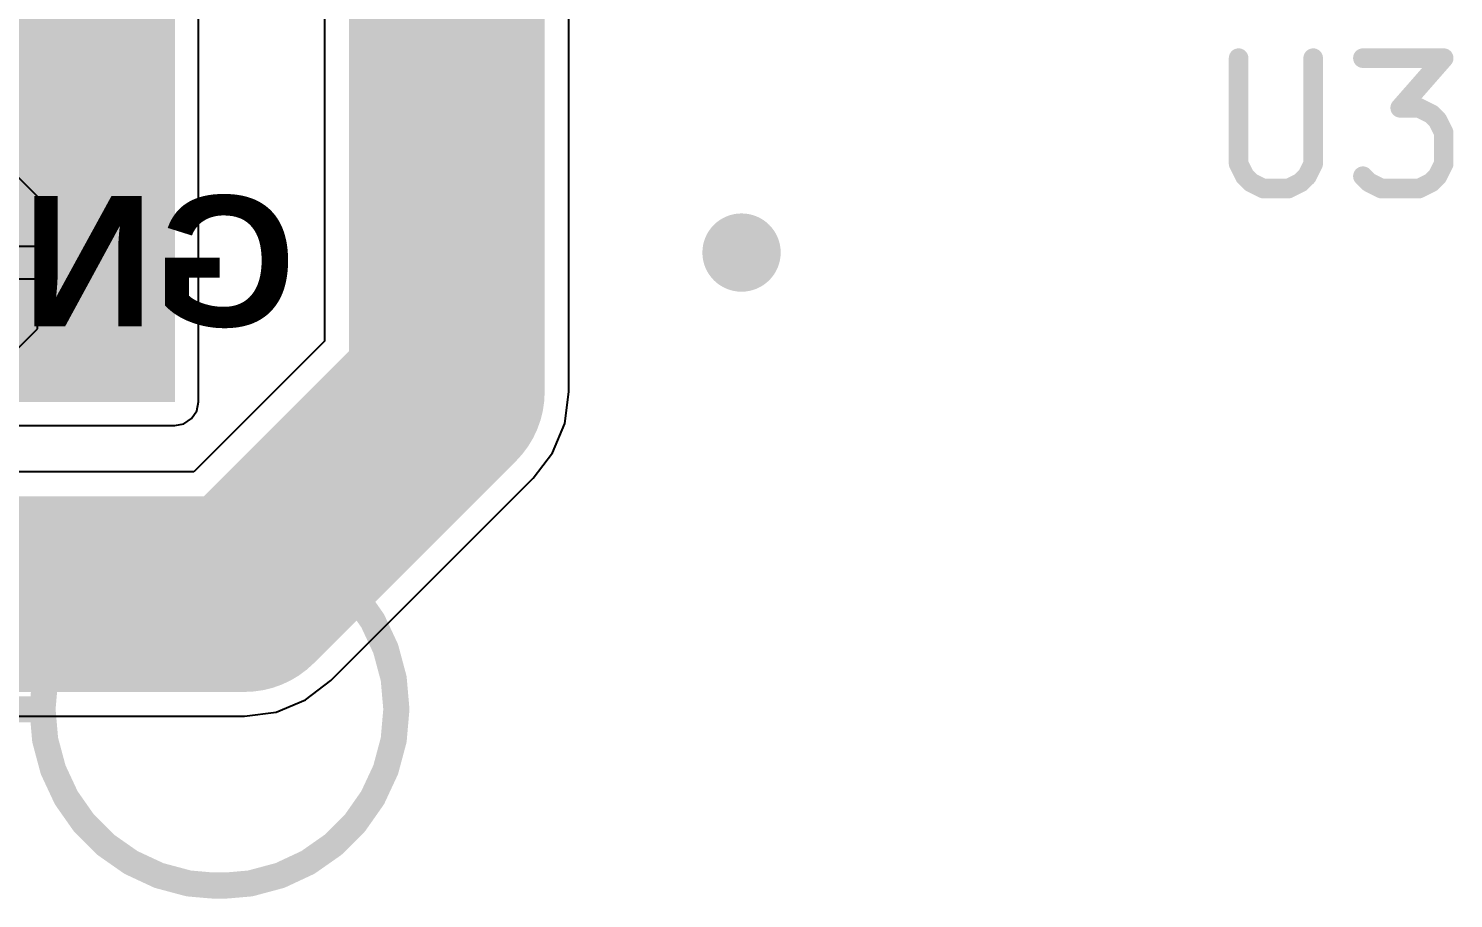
# Model space of a CAD drawing. Header units: inches. Extents: x 0 to 12.4, y -0.6 to 2.2.
# Drawn here: x 0.6718 to 1.1017, y 1.2821 to 1.5447 of the extents above; entities that cross this region are included whole.
import ezdxf

# ---------------------------------------------------------------- set-up
doc = ezdxf.new("R2010")
doc.units = ezdxf.units.IN
doc.header["$MEASUREMENT"] = 0
for name, color, linetype in [('Bottom Layer', 5, 'Continuous'), ('Bottom Overlay', 54, 'Continuous'), ('Bottom Paste', 16, 'Continuous'), ('Bottom Solder', 6, 'Continuous'), ('Dimension', 6, 'Continuous'), ('Mechanical 4', 56, 'Continuous'), ('Top Layer', 1, 'Continuous')]:
    doc.layers.add(name, color=color, linetype=linetype)
doc.styles.add('Arial_Bold', font='', dxfattribs={"height": 0.2})
doc.styles.get('Arial_Bold').set_extended_font_data('Arial', bold=True)

# ---------------------------------------------------------------- blocks, each defined once
blk = doc.blocks.new('T__________B_36')
at = {"layer": 'Bottom Layer'}
blk.add_hatch(color=5, dxfattribs=at).paths.add_polyline_path([(0.015, 0.03), (-0.015, 0.03), (-0.03, 0.015), (-0.03, -0.015), (-0.015, -0.03), (0.015, -0.03), (0.03, -0.015), (0.03, 0.015)])
at = {"layer": 'Bottom Paste'}
blk.add_hatch(color=16, dxfattribs=at).paths.add_polyline_path([(0.015, 0.03), (-0.015, 0.03), (-0.03, 0.015), (-0.03, -0.015), (-0.015, -0.03), (0.015, -0.03), (0.03, -0.015), (0.03, 0.015)])
at = {"layer": 'Bottom Solder'}
blk.add_hatch(color=6, dxfattribs=at).paths.add_polyline_path([(0.017, 0.034), (-0.017, 0.034), (-0.034, 0.017), (-0.034, -0.017), (-0.017, -0.034), (0.017, -0.034), (0.034, -0.017), (0.034, 0.017)])
at = {"layer": 'Bottom Overlay'}
for points in [[(-0.017, 0.037, 0.007874, 0.007874, 0), (-0.037, 0.017, 0.007874, 0.007874, 0)], [(0.017, 0.037, 0.007874, 0.007874, 0), (-0.017, 0.037, 0.007874, 0.007874, 0)], [(0.017, 0.037, 0.007874, 0.007874, 0), (-0.017, 0.037, 0.007874, 0.007874, 0)], [(0.037, 0.017, 0.007874, 0.007874, 0), (0.017, 0.037, 0.007874, 0.007874, 0)], [(-0.037, 0.017, 0.007874, 0.007874, 0), (-0.037, -0.017, 0.007874, 0.007874, 0)], [(0.037, 0.017, 0.007874, 0.007874, 0), (0.037, -0.017, 0.007874, 0.007874, 0)], [(-0.017, -0.037, 0.007874, 0.007874, 0), (-0.037, -0.017, 0.007874, 0.007874, 0)], [(0.037, -0.017, 0.007874, 0.007874, 0), (0.017, -0.037, 0.007874, 0.007874, 0)], [(0.017, -0.037, 0.007874, 0.007874, 0), (-0.017, -0.037, 0.007874, 0.007874, 0)], [(0.017, -0.037, 0.007874, 0.007874, 0), (-0.017, -0.037, 0.007874, 0.007874, 0)]]:
    blk.add_lwpolyline(points, format="xyseb", dxfattribs=at)
for points in [[(-0.0189685, 0.037, 0.003937, 0.003937, 1), (-0.0150315, 0.037, 0.003937, 0.003937, 1)], [(-0.0189685, 0.037, 0.003937, 0.003937, 1), (-0.0150315, 0.037, 0.003937, 0.003937, 1)], [(-0.0189685, 0.037, 0.003937, 0.003937, 1), (-0.0150315, 0.037, 0.003937, 0.003937, 1)], [(0.0150315, 0.037, 0.003937, 0.003937, 1), (0.0189685, 0.037, 0.003937, 0.003937, 1)], [(0.0150315, 0.037, 0.003937, 0.003937, 1), (0.0189685, 0.037, 0.003937, 0.003937, 1)], [(0.0150315, 0.037, 0.003937, 0.003937, 1), (0.0189685, 0.037, 0.003937, 0.003937, 1)], [(-0.0389685, 0.017, 0.003937, 0.003937, 1), (-0.0350315, 0.017, 0.003937, 0.003937, 1)], [(-0.0389685, 0.017, 0.003937, 0.003937, 1), (-0.0350315, 0.017, 0.003937, 0.003937, 1)], [(0.0350315, 0.017, 0.003937, 0.003937, 1), (0.0389685, 0.017, 0.003937, 0.003937, 1)], [(0.0350315, 0.017, 0.003937, 0.003937, 1), (0.0389685, 0.017, 0.003937, 0.003937, 1)], [(-0.0389685, -0.017, 0.003937, 0.003937, 1), (-0.0350315, -0.017, 0.003937, 0.003937, 1)], [(-0.0389685, -0.017, 0.003937, 0.003937, 1), (-0.0350315, -0.017, 0.003937, 0.003937, 1)], [(0.0350315, -0.017, 0.003937, 0.003937, 1), (0.0389685, -0.017, 0.003937, 0.003937, 1)], [(0.0350315, -0.017, 0.003937, 0.003937, 1), (0.0389685, -0.017, 0.003937, 0.003937, 1)], [(-0.0189685, -0.037, 0.003937, 0.003937, 1), (-0.0150315, -0.037, 0.003937, 0.003937, 1)], [(-0.0189685, -0.037, 0.003937, 0.003937, 1), (-0.0150315, -0.037, 0.003937, 0.003937, 1)], [(-0.0189685, -0.037, 0.003937, 0.003937, 1), (-0.0150315, -0.037, 0.003937, 0.003937, 1)], [(0.0150315, -0.037, 0.003937, 0.003937, 1), (0.0189685, -0.037, 0.003937, 0.003937, 1)], [(0.0150315, -0.037, 0.003937, 0.003937, 1), (0.0189685, -0.037, 0.003937, 0.003937, 1)], [(0.0150315, -0.037, 0.003937, 0.003937, 1), (0.0189685, -0.037, 0.003937, 0.003937, 1)]]:
    blk.add_lwpolyline(points, format="xyseb", close=True, dxfattribs=at)
blk = doc.blocks.new('T__________B_43')
at = {"layer": 'Bottom Layer'}
blk.add_hatch(color=5, dxfattribs=at).paths.add_polyline_path([(0.015, 0.03), (-0.015, 0.03), (-0.03, 0.015), (-0.03, -0.015), (-0.015, -0.03), (0.015, -0.03), (0.03, -0.015), (0.03, 0.015)])
at = {"layer": 'Bottom Paste'}
blk.add_hatch(color=16, dxfattribs=at).paths.add_polyline_path([(0.015, 0.03), (-0.015, 0.03), (-0.03, 0.015), (-0.03, -0.015), (-0.015, -0.03), (0.015, -0.03), (0.03, -0.015), (0.03, 0.015)])
at = {"layer": 'Bottom Solder'}
blk.add_hatch(color=6, dxfattribs=at).paths.add_polyline_path([(0.017, 0.034), (-0.017, 0.034), (-0.034, 0.017), (-0.034, -0.017), (-0.017, -0.034), (0.017, -0.034), (0.034, -0.017), (0.034, 0.017)])
at = {"layer": 'Bottom Overlay'}
for points in [[(-0.017, 0.037, 0.007874, 0.007874, 0), (-0.037, 0.017, 0.007874, 0.007874, 0)], [(0.017, 0.037, 0.007874, 0.007874, 0), (-0.017, 0.037, 0.007874, 0.007874, 0)], [(0.017, 0.037, 0.007874, 0.007874, 0), (-0.017, 0.037, 0.007874, 0.007874, 0)], [(0.037, 0.017, 0.007874, 0.007874, 0), (0.017, 0.037, 0.007874, 0.007874, 0)], [(-0.037, 0.017, 0.007874, 0.007874, 0), (-0.037, -0.017, 0.007874, 0.007874, 0)], [(0.037, 0.017, 0.007874, 0.007874, 0), (0.037, -0.017, 0.007874, 0.007874, 0)], [(-0.017, -0.037, 0.007874, 0.007874, 0), (-0.037, -0.017, 0.007874, 0.007874, 0)], [(0.037, -0.017, 0.007874, 0.007874, 0), (0.017, -0.037, 0.007874, 0.007874, 0)], [(0.017, -0.037, 0.007874, 0.007874, 0), (-0.017, -0.037, 0.007874, 0.007874, 0)], [(0.017, -0.037, 0.007874, 0.007874, 0), (-0.017, -0.037, 0.007874, 0.007874, 0)]]:
    blk.add_lwpolyline(points, format="xyseb", dxfattribs=at)
for points in [[(-0.0189685, 0.037, 0.003937, 0.003937, 1), (-0.0150315, 0.037, 0.003937, 0.003937, 1)], [(-0.0189685, 0.037, 0.003937, 0.003937, 1), (-0.0150315, 0.037, 0.003937, 0.003937, 1)], [(-0.0189685, 0.037, 0.003937, 0.003937, 1), (-0.0150315, 0.037, 0.003937, 0.003937, 1)], [(0.0150315, 0.037, 0.003937, 0.003937, 1), (0.0189685, 0.037, 0.003937, 0.003937, 1)], [(0.0150315, 0.037, 0.003937, 0.003937, 1), (0.0189685, 0.037, 0.003937, 0.003937, 1)], [(0.0150315, 0.037, 0.003937, 0.003937, 1), (0.0189685, 0.037, 0.003937, 0.003937, 1)], [(-0.0389685, 0.017, 0.003937, 0.003937, 1), (-0.0350315, 0.017, 0.003937, 0.003937, 1)], [(-0.0389685, 0.017, 0.003937, 0.003937, 1), (-0.0350315, 0.017, 0.003937, 0.003937, 1)], [(0.0350315, 0.017, 0.003937, 0.003937, 1), (0.0389685, 0.017, 0.003937, 0.003937, 1)], [(0.0350315, 0.017, 0.003937, 0.003937, 1), (0.0389685, 0.017, 0.003937, 0.003937, 1)], [(-0.0389685, -0.017, 0.003937, 0.003937, 1), (-0.0350315, -0.017, 0.003937, 0.003937, 1)], [(-0.0389685, -0.017, 0.003937, 0.003937, 1), (-0.0350315, -0.017, 0.003937, 0.003937, 1)], [(0.0350315, -0.017, 0.003937, 0.003937, 1), (0.0389685, -0.017, 0.003937, 0.003937, 1)], [(0.0350315, -0.017, 0.003937, 0.003937, 1), (0.0389685, -0.017, 0.003937, 0.003937, 1)], [(-0.0189685, -0.037, 0.003937, 0.003937, 1), (-0.0150315, -0.037, 0.003937, 0.003937, 1)], [(-0.0189685, -0.037, 0.003937, 0.003937, 1), (-0.0150315, -0.037, 0.003937, 0.003937, 1)], [(-0.0189685, -0.037, 0.003937, 0.003937, 1), (-0.0150315, -0.037, 0.003937, 0.003937, 1)], [(0.0150315, -0.037, 0.003937, 0.003937, 1), (0.0189685, -0.037, 0.003937, 0.003937, 1)], [(0.0150315, -0.037, 0.003937, 0.003937, 1), (0.0189685, -0.037, 0.003937, 0.003937, 1)], [(0.0150315, -0.037, 0.003937, 0.003937, 1), (0.0189685, -0.037, 0.003937, 0.003937, 1)]]:
    blk.add_lwpolyline(points, format="xyseb", close=True, dxfattribs=at)

msp = doc.modelspace()

# ---------------------------------------------------------------- hatches: boundary and pattern name
at = {"layer": 'Dimension'}
h = msp.add_hatch(color=6, dxfattribs=at)
edge = h.paths.add_edge_path()
edge.add_arc((0.8869037, 1.4770439), 0.011811, 0, 360)
at = {"layer": 'Top Layer'}
for points in [[(0.592, 1.432), (0.716, 1.432), (0.716, 1.604), (0.592, 1.604)], [(0.305, 1.432), (0.716, 1.432), (0.716, 1.491), (0.305, 1.491)]]:
    msp.add_hatch(color=1, dxfattribs=at).paths.add_polyline_path(points)

# ---------------------------------------------------------------- linework, layer by layer
at = {"layer": 'Bottom Layer'}
for p, q in [((0.7611573, 1.7544197), (0.7611573, 1.4502607)), ((0.8348427, 1.435), (0.8348427, 1.739159)), ((0.6745512, 1.494), (0.6545512, 1.514)), ((0.6745512, 1.479), (0.6745512, 1.494)), ((0.639551, 1.479), (0.6745512, 1.479)), ((0.6745512, 1.469), (0.639551, 1.469)), ((0.6745512, 1.454), (0.6745512, 1.469)), ((0.6545512, 1.434), (0.6745512, 1.454)), ((0.7611573, 1.4502607), (0.7217393, 1.4108427)), ((0.8335873, 1.4254644), (0.8348427, 1.435)), ((0.8299067, 1.4165786), (0.8335873, 1.4254644)), ((0.8240517, 1.4089483), (0.8299067, 1.4165786)), ((0.7217393, 1.4108427), (0.566, 1.4108427)), ((0.7630517, 1.3479483), (0.8240517, 1.4089483)), ((0.7554213, 1.3420933), (0.7630517, 1.3479483)), ((0.7465356, 1.3384127), (0.7554213, 1.3420933)), ((0.5812607, 1.3371573), (0.737, 1.3371573)), ((0.737, 1.3371573), (0.7465356, 1.3384127))]:
    msp.add_line(p, q, dxfattribs=at)
for points in [[(0.798, 1.435, 0.0590551, 0.0590551, 0), (0.798, 1.7544197, 0.0590551, 0.0590551, 0)], [(0.737, 1.374, 0.0590551, 0.0590551, 0), (0.798, 1.435, 0.0590551, 0.0590551, 0)], [(0.566, 1.374, 0.0590551, 0.0590551, 0), (0.737, 1.374, 0.0590551, 0.0590551, 0)]]:
    msp.add_lwpolyline(points, format="xyseb", dxfattribs=at)
for points in [[(0.7832362, 1.435, 0.0295275, 0.0295275, 1), (0.8127638, 1.435, 0.0295275, 0.0295275, 1)], [(0.7832362, 1.435, 0.0295275, 0.0295275, 1), (0.8127638, 1.435, 0.0295275, 0.0295275, 1)], [(0.7222362, 1.374, 0.0295275, 0.0295275, 1), (0.7517638, 1.374, 0.0295275, 0.0295275, 1)], [(0.7222362, 1.374, 0.0295275, 0.0295275, 1), (0.7517638, 1.374, 0.0295275, 0.0295275, 1)]]:
    msp.add_lwpolyline(points, format="xyseb", close=True, dxfattribs=at)
at = {"layer": 'Dimension'}
for points in [[(0.7029305, 1.3855606, 0.007874, 0.007874, 0), (0.7109756, 1.3893121, 0.007874, 0.007874, 0)], [(0.7109756, 1.3893121, 0.007874, 0.007874, 0), (0.7109758, 1.3893122, 0.007874, 0.007874, 0)], [(0.7109758, 1.3893122, 0.007874, 0.007874, 0), (0.7111689, 1.3894022, 0.007874, 0.007874, 0)], [(0.7111689, 1.3894022, 0.007874, 0.007874, 0), (0.7113744, 1.3894573, 0.007874, 0.007874, 0)], [(0.7113744, 1.3894573, 0.007874, 0.007874, 0), (0.7113749, 1.3894575, 0.007874, 0.007874, 0)], [(0.7113749, 1.3894575, 0.007874, 0.007874, 0), (0.7199496, 1.391755, 0.007874, 0.007874, 0)], [(0.7199496, 1.391755, 0.007874, 0.007874, 0), (0.7199498, 1.3917551, 0.007874, 0.007874, 0)], [(0.7199498, 1.3917551, 0.007874, 0.007874, 0), (0.7201554, 1.3918101, 0.007874, 0.007874, 0)], [(0.7201554, 1.3918101, 0.007874, 0.007874, 0), (0.7203674, 1.3918287, 0.007874, 0.007874, 0)], [(0.7203674, 1.3918287, 0.007874, 0.007874, 0), (0.7203676, 1.3918287, 0.007874, 0.007874, 0)], [(0.7203676, 1.3918287, 0.007874, 0.007874, 0), (0.7269956, 1.3924086, 0.007874, 0.007874, 0)], [(0.7269956, 1.3924086, 0.007874, 0.007874, 0), (0.7269957, 1.3924086, 0.007874, 0.007874, 0)], [(0.7269957, 1.3924086, 0.007874, 0.007874, 0), (0.7271019, 1.3924179, 0.007874, 0.007874, 0)], [(0.7271019, 1.3924179, 0.007874, 0.007874, 0), (0.7317449, 1.3924179, 0.007874, 0.007874, 0)], [(0.7317449, 1.3924179, 0.007874, 0.007874, 0), (0.731851, 1.3924086, 0.007874, 0.007874, 0)], [(0.731851, 1.3924086, 0.007874, 0.007874, 0), (0.7318511, 1.3924086, 0.007874, 0.007874, 0)], [(0.7318511, 1.3924086, 0.007874, 0.007874, 0), (0.7384792, 1.3918287, 0.007874, 0.007874, 0)], [(0.7384792, 1.3918287, 0.007874, 0.007874, 0), (0.7384793, 1.3918287, 0.007874, 0.007874, 0)], [(0.7384793, 1.3918287, 0.007874, 0.007874, 0), (0.7386914, 1.3918101, 0.007874, 0.007874, 0)], [(0.7386914, 1.3918101, 0.007874, 0.007874, 0), (0.738897, 1.391755, 0.007874, 0.007874, 0)], [(0.738897, 1.391755, 0.007874, 0.007874, 0), (0.7388972, 1.391755, 0.007874, 0.007874, 0)], [(0.7388972, 1.391755, 0.007874, 0.007874, 0), (0.7474718, 1.3894575, 0.007874, 0.007874, 0)], [(0.7474718, 1.3894575, 0.007874, 0.007874, 0), (0.7474721, 1.3894574, 0.007874, 0.007874, 0)], [(0.7474721, 1.3894574, 0.007874, 0.007874, 0), (0.7476778, 1.3894022, 0.007874, 0.007874, 0)], [(0.7476778, 1.3894022, 0.007874, 0.007874, 0), (0.747871, 1.3893122, 0.007874, 0.007874, 0)], [(0.747871, 1.3893122, 0.007874, 0.007874, 0), (0.7478711, 1.3893121, 0.007874, 0.007874, 0)], [(0.7478711, 1.3893121, 0.007874, 0.007874, 0), (0.7492998, 1.3886459, 0.007874, 0.007874, 0)], [(0.6952909, 1.3802565, 0.007874, 0.007874, 0), (0.7025624, 1.3853481, 0.007874, 0.007874, 0)], [(0.7025624, 1.3853481, 0.007874, 0.007874, 0), (0.7025627, 1.3853483, 0.007874, 0.007874, 0)], [(0.7025627, 1.3853483, 0.007874, 0.007874, 0), (0.7027372, 1.3854704, 0.007874, 0.007874, 0)], [(0.7027372, 1.3854704, 0.007874, 0.007874, 0), (0.7029304, 1.3855605, 0.007874, 0.007874, 0)], [(0.7029304, 1.3855605, 0.007874, 0.007874, 0), (0.7029305, 1.3855606, 0.007874, 0.007874, 0)], [(0.7492998, 1.3886459, 0.007874, 0.007874, 0), (0.7561096, 1.3854704, 0.007874, 0.007874, 0)], [(0.7561096, 1.3854704, 0.007874, 0.007874, 0), (0.7562842, 1.3853481, 0.007874, 0.007874, 0)], [(0.7562842, 1.3853481, 0.007874, 0.007874, 0), (0.7562843, 1.3853481, 0.007874, 0.007874, 0)], [(0.7562843, 1.3853481, 0.007874, 0.007874, 0), (0.7603764, 1.3824828, 0.007874, 0.007874, 0)], [(0.6949657, 1.3799837, 0.007874, 0.007874, 0), (0.6951163, 1.3801342, 0.007874, 0.007874, 0)], [(0.6951163, 1.3801342, 0.007874, 0.007874, 0), (0.6952907, 1.3802564, 0.007874, 0.007874, 0)], [(0.6952907, 1.3802564, 0.007874, 0.007874, 0), (0.6952909, 1.3802565, 0.007874, 0.007874, 0)], [(0.7603764, 1.3824828, 0.007874, 0.007874, 0), (0.7637305, 1.3801342, 0.007874, 0.007874, 0)], [(0.7637305, 1.3801342, 0.007874, 0.007874, 0), (0.770309, 1.3735557, 0.007874, 0.007874, 0)], [(0.6886886, 1.3737066, 0.007874, 0.007874, 0), (0.6949655, 1.3799835, 0.007874, 0.007874, 0)], [(0.6949655, 1.3799835, 0.007874, 0.007874, 0), (0.6949657, 1.3799837, 0.007874, 0.007874, 0)], [(0.6833236, 1.3661092, 0.007874, 0.007874, 0), (0.6884155, 1.3733811, 0.007874, 0.007874, 0)], [(0.6884155, 1.3733811, 0.007874, 0.007874, 0), (0.6884157, 1.3733815, 0.007874, 0.007874, 0)], [(0.6884157, 1.3733815, 0.007874, 0.007874, 0), (0.6885378, 1.3735557, 0.007874, 0.007874, 0)], [(0.6885378, 1.3735557, 0.007874, 0.007874, 0), (0.6886883, 1.3737063, 0.007874, 0.007874, 0)], [(0.6886883, 1.3737063, 0.007874, 0.007874, 0), (0.6886886, 1.3737066, 0.007874, 0.007874, 0)], [(0.770309, 1.3735557, 0.007874, 0.007874, 0), (0.7756452, 1.3659348, 0.007874, 0.007874, 0)], [(0.6793598, 1.3576963, 0.007874, 0.007874, 0), (0.6831115, 1.3657418, 0.007874, 0.007874, 0)], [(0.6831115, 1.3657418, 0.007874, 0.007874, 0), (0.6831117, 1.3657422, 0.007874, 0.007874, 0)], [(0.6831117, 1.3657422, 0.007874, 0.007874, 0), (0.6832015, 1.3659348, 0.007874, 0.007874, 0)], [(0.6832015, 1.3659348, 0.007874, 0.007874, 0), (0.6833234, 1.3661089, 0.007874, 0.007874, 0)], [(0.6833234, 1.3661089, 0.007874, 0.007874, 0), (0.6833236, 1.3661092, 0.007874, 0.007874, 0)], [(0.7756452, 1.3659348, 0.007874, 0.007874, 0), (0.779577, 1.357503, 0.007874, 0.007874, 0)], [(0.676917, 1.3487224, 0.007874, 0.007874, 0), (0.6792145, 1.357297, 0.007874, 0.007874, 0)], [(0.6792145, 1.357297, 0.007874, 0.007874, 0), (0.6792146, 1.3572975, 0.007874, 0.007874, 0)], [(0.6792146, 1.3572975, 0.007874, 0.007874, 0), (0.6792697, 1.357503, 0.007874, 0.007874, 0)], [(0.6792697, 1.357503, 0.007874, 0.007874, 0), (0.6793597, 1.3576961, 0.007874, 0.007874, 0)], [(0.6793597, 1.3576961, 0.007874, 0.007874, 0), (0.6793598, 1.3576963, 0.007874, 0.007874, 0)], [(0.779577, 1.357503, 0.007874, 0.007874, 0), (0.7819849, 1.3485166, 0.007874, 0.007874, 0)], [(0.6762113, 1.3410813, 0.007874, 0.007874, 0), (0.6768433, 1.3483044, 0.007874, 0.007874, 0)], [(0.6768433, 1.3483046, 0.007874, 0.007874, 0), (0.6768618, 1.3485166, 0.007874, 0.007874, 0)], [(0.6768433, 1.3483044, 0.007874, 0.007874, 0), (0.6768433, 1.3483046, 0.007874, 0.007874, 0)], [(0.6768618, 1.3485166, 0.007874, 0.007874, 0), (0.6769169, 1.3487222, 0.007874, 0.007874, 0)], [(0.6769169, 1.3487222, 0.007874, 0.007874, 0), (0.676917, 1.3487224, 0.007874, 0.007874, 0)], [(0.7819849, 1.3485166, 0.007874, 0.007874, 0), (0.7827958, 1.3392486, 0.007874, 0.007874, 0)], [(0.3534588, 1.3392486, 0.007874, 0.007874, 0), (0.676051, 1.3392486, 0.007874, 0.007874, 0)], [(0.3534588, 1.3392486, 0.007874, 0.007874, 0), (0.676051, 1.3392486, 0.007874, 0.007874, 0)], [(0.676051, 1.3392486, 0.007874, 0.007874, 0), (0.6762113, 1.3410813, 0.007874, 0.007874, 0)], [(0.676051, 1.3392486, 0.007874, 0.007874, 0), (0.6760696, 1.3390362, 0.007874, 0.007874, 0)], [(0.6760696, 1.3390362, 0.007874, 0.007874, 0), (0.6766143, 1.3328093, 0.007874, 0.007874, 0)], [(0.7819849, 1.3299806, 0.007874, 0.007874, 0), (0.7827958, 1.3392486, 0.007874, 0.007874, 0)], [(0.6766143, 1.3328093, 0.007874, 0.007874, 0), (0.6768618, 1.3299806, 0.007874, 0.007874, 0)], [(0.6768618, 1.3299806, 0.007874, 0.007874, 0), (0.6769169, 1.329775, 0.007874, 0.007874, 0)], [(0.6769169, 1.329775, 0.007874, 0.007874, 0), (0.676917, 1.3297748, 0.007874, 0.007874, 0)], [(0.676917, 1.3297748, 0.007874, 0.007874, 0), (0.6792145, 1.3212002, 0.007874, 0.007874, 0)], [(0.779577, 1.3209941, 0.007874, 0.007874, 0), (0.7819849, 1.3299806, 0.007874, 0.007874, 0)], [(0.6792145, 1.3212002, 0.007874, 0.007874, 0), (0.6792146, 1.3211998, 0.007874, 0.007874, 0)], [(0.6792146, 1.3211998, 0.007874, 0.007874, 0), (0.6792697, 1.3209941, 0.007874, 0.007874, 0)], [(0.6792697, 1.3209941, 0.007874, 0.007874, 0), (0.6793598, 1.3208009, 0.007874, 0.007874, 0)], [(0.6793598, 1.3208009, 0.007874, 0.007874, 0), (0.6804209, 1.3185255, 0.007874, 0.007874, 0)], [(0.7756452, 1.3125624, 0.007874, 0.007874, 0), (0.779577, 1.3209941, 0.007874, 0.007874, 0)], [(0.6804209, 1.3185255, 0.007874, 0.007874, 0), (0.6832015, 1.3125624, 0.007874, 0.007874, 0)], [(0.6832015, 1.3125624, 0.007874, 0.007874, 0), (0.6885378, 1.3049415, 0.007874, 0.007874, 0)], [(0.770309, 1.3049415, 0.007874, 0.007874, 0), (0.7756452, 1.3125624, 0.007874, 0.007874, 0)], [(0.6885378, 1.3049415, 0.007874, 0.007874, 0), (0.6951163, 1.298363, 0.007874, 0.007874, 0)], [(0.7637305, 1.298363, 0.007874, 0.007874, 0), (0.770309, 1.3049415, 0.007874, 0.007874, 0)], [(0.6951163, 1.298363, 0.007874, 0.007874, 0), (0.7027372, 1.2930267, 0.007874, 0.007874, 0)], [(0.7561096, 1.2930267, 0.007874, 0.007874, 0), (0.7637305, 1.298363, 0.007874, 0.007874, 0)], [(0.7027372, 1.2930267, 0.007874, 0.007874, 0), (0.7111689, 1.2890949, 0.007874, 0.007874, 0)], [(0.7476778, 1.2890949, 0.007874, 0.007874, 0), (0.7561096, 1.2930267, 0.007874, 0.007874, 0)], [(0.7111689, 1.2890949, 0.007874, 0.007874, 0), (0.7113748, 1.2890398, 0.007874, 0.007874, 0)], [(0.7113748, 1.2890398, 0.007874, 0.007874, 0), (0.7113749, 1.2890397, 0.007874, 0.007874, 0)], [(0.7113749, 1.2890397, 0.007874, 0.007874, 0), (0.711795, 1.2889272, 0.007874, 0.007874, 0)], [(0.711795, 1.2889272, 0.007874, 0.007874, 0), (0.7201554, 1.286687, 0.007874, 0.007874, 0)], [(0.7201554, 1.286687, 0.007874, 0.007874, 0), (0.7271019, 1.2860793, 0.007874, 0.007874, 0)], [(0.7271019, 1.2860793, 0.007874, 0.007874, 0), (0.7316383, 1.2860793, 0.007874, 0.007874, 0)], [(0.7316383, 1.2860793, 0.007874, 0.007874, 0), (0.7317449, 1.2860793, 0.007874, 0.007874, 0)], [(0.7317449, 1.2860793, 0.007874, 0.007874, 0), (0.7386914, 1.286687, 0.007874, 0.007874, 0)], [(0.7386914, 1.286687, 0.007874, 0.007874, 0), (0.7476778, 1.2890949, 0.007874, 0.007874, 0)]]:
    msp.add_lwpolyline(points, format="xyseb", dxfattribs=at)
for points in [[(0.7090071, 1.3893121, 0.003937, 0.003937, 1), (0.7129441, 1.3893121, 0.003937, 0.003937, 1)], [(0.7090071, 1.3893121, 0.003937, 0.003937, 1), (0.7129441, 1.3893121, 0.003937, 0.003937, 1)], [(0.7090073, 1.3893122, 0.003937, 0.003937, 1), (0.7129443, 1.3893122, 0.003937, 0.003937, 1)], [(0.7090073, 1.3893122, 0.003937, 0.003937, 1), (0.7129443, 1.3893122, 0.003937, 0.003937, 1)], [(0.7092004, 1.3894022, 0.003937, 0.003937, 1), (0.7131374, 1.3894022, 0.003937, 0.003937, 1)], [(0.7092004, 1.3894022, 0.003937, 0.003937, 1), (0.7131374, 1.3894022, 0.003937, 0.003937, 1)], [(0.7094059, 1.3894573, 0.003937, 0.003937, 1), (0.7133429, 1.3894573, 0.003937, 0.003937, 1)], [(0.7094059, 1.3894573, 0.003937, 0.003937, 1), (0.7133429, 1.3894573, 0.003937, 0.003937, 1)], [(0.7094064, 1.3894575, 0.003937, 0.003937, 1), (0.7133434, 1.3894575, 0.003937, 0.003937, 1)], [(0.7094064, 1.3894575, 0.003937, 0.003937, 1), (0.7133434, 1.3894575, 0.003937, 0.003937, 1)], [(0.7179811, 1.391755, 0.003937, 0.003937, 1), (0.7219181, 1.391755, 0.003937, 0.003937, 1)], [(0.7179811, 1.391755, 0.003937, 0.003937, 1), (0.7219181, 1.391755, 0.003937, 0.003937, 1)], [(0.7179813, 1.3917551, 0.003937, 0.003937, 1), (0.7219183, 1.3917551, 0.003937, 0.003937, 1)], [(0.7179813, 1.3917551, 0.003937, 0.003937, 1), (0.7219183, 1.3917551, 0.003937, 0.003937, 1)], [(0.7181869, 1.3918101, 0.003937, 0.003937, 1), (0.7221239, 1.3918101, 0.003937, 0.003937, 1)], [(0.7181869, 1.3918101, 0.003937, 0.003937, 1), (0.7221239, 1.3918101, 0.003937, 0.003937, 1)], [(0.7183989, 1.3918287, 0.003937, 0.003937, 1), (0.7223359, 1.3918287, 0.003937, 0.003937, 1)], [(0.7183989, 1.3918287, 0.003937, 0.003937, 1), (0.7223359, 1.3918287, 0.003937, 0.003937, 1)], [(0.7183991, 1.3918287, 0.003937, 0.003937, 1), (0.7223361, 1.3918287, 0.003937, 0.003937, 1)], [(0.7183991, 1.3918287, 0.003937, 0.003937, 1), (0.7223361, 1.3918287, 0.003937, 0.003937, 1)], [(0.7250271, 1.3924086, 0.003937, 0.003937, 1), (0.7289641, 1.3924086, 0.003937, 0.003937, 1)], [(0.7250271, 1.3924086, 0.003937, 0.003937, 1), (0.7289641, 1.3924086, 0.003937, 0.003937, 1)], [(0.7250272, 1.3924086, 0.003937, 0.003937, 1), (0.7289642, 1.3924086, 0.003937, 0.003937, 1)], [(0.7250272, 1.3924086, 0.003937, 0.003937, 1), (0.7289642, 1.3924086, 0.003937, 0.003937, 1)], [(0.7251334, 1.3924179, 0.003937, 0.003937, 1), (0.7290704, 1.3924179, 0.003937, 0.003937, 1)], [(0.7251334, 1.3924179, 0.003937, 0.003937, 1), (0.7290704, 1.3924179, 0.003937, 0.003937, 1)], [(0.7297764, 1.3924179, 0.003937, 0.003937, 1), (0.7337134, 1.3924179, 0.003937, 0.003937, 1)], [(0.7297764, 1.3924179, 0.003937, 0.003937, 1), (0.7337134, 1.3924179, 0.003937, 0.003937, 1)], [(0.7298825, 1.3924086, 0.003937, 0.003937, 1), (0.7338195, 1.3924086, 0.003937, 0.003937, 1)], [(0.7298825, 1.3924086, 0.003937, 0.003937, 1), (0.7338195, 1.3924086, 0.003937, 0.003937, 1)], [(0.7298826, 1.3924086, 0.003937, 0.003937, 1), (0.7338196, 1.3924086, 0.003937, 0.003937, 1)], [(0.7298826, 1.3924086, 0.003937, 0.003937, 1), (0.7338196, 1.3924086, 0.003937, 0.003937, 1)], [(0.7365107, 1.3918287, 0.003937, 0.003937, 1), (0.7404477, 1.3918287, 0.003937, 0.003937, 1)], [(0.7365107, 1.3918287, 0.003937, 0.003937, 1), (0.7404477, 1.3918287, 0.003937, 0.003937, 1)], [(0.7365108, 1.3918287, 0.003937, 0.003937, 1), (0.7404478, 1.3918287, 0.003937, 0.003937, 1)], [(0.7365108, 1.3918287, 0.003937, 0.003937, 1), (0.7404478, 1.3918287, 0.003937, 0.003937, 1)], [(0.7367229, 1.3918101, 0.003937, 0.003937, 1), (0.7406599, 1.3918101, 0.003937, 0.003937, 1)], [(0.7367229, 1.3918101, 0.003937, 0.003937, 1), (0.7406599, 1.3918101, 0.003937, 0.003937, 1)], [(0.7369285, 1.391755, 0.003937, 0.003937, 1), (0.7408655, 1.391755, 0.003937, 0.003937, 1)], [(0.7369285, 1.391755, 0.003937, 0.003937, 1), (0.7408655, 1.391755, 0.003937, 0.003937, 1)], [(0.7369287, 1.391755, 0.003937, 0.003937, 1), (0.7408657, 1.391755, 0.003937, 0.003937, 1)], [(0.7369287, 1.391755, 0.003937, 0.003937, 1), (0.7408657, 1.391755, 0.003937, 0.003937, 1)], [(0.7455033, 1.3894575, 0.003937, 0.003937, 1), (0.7494403, 1.3894575, 0.003937, 0.003937, 1)], [(0.7455033, 1.3894575, 0.003937, 0.003937, 1), (0.7494403, 1.3894575, 0.003937, 0.003937, 1)], [(0.7455036, 1.3894574, 0.003937, 0.003937, 1), (0.7494406, 1.3894574, 0.003937, 0.003937, 1)], [(0.7455036, 1.3894574, 0.003937, 0.003937, 1), (0.7494406, 1.3894574, 0.003937, 0.003937, 1)], [(0.7457093, 1.3894022, 0.003937, 0.003937, 1), (0.7496463, 1.3894022, 0.003937, 0.003937, 1)], [(0.7457093, 1.3894022, 0.003937, 0.003937, 1), (0.7496463, 1.3894022, 0.003937, 0.003937, 1)], [(0.7459025, 1.3893122, 0.003937, 0.003937, 1), (0.7498395, 1.3893122, 0.003937, 0.003937, 1)], [(0.7459025, 1.3893122, 0.003937, 0.003937, 1), (0.7498395, 1.3893122, 0.003937, 0.003937, 1)], [(0.7459026, 1.3893121, 0.003937, 0.003937, 1), (0.7498396, 1.3893121, 0.003937, 0.003937, 1)], [(0.7459026, 1.3893121, 0.003937, 0.003937, 1), (0.7498396, 1.3893121, 0.003937, 0.003937, 1)], [(0.7005939, 1.3853481, 0.003937, 0.003937, 1), (0.7045309, 1.3853481, 0.003937, 0.003937, 1)], [(0.7005939, 1.3853481, 0.003937, 0.003937, 1), (0.7045309, 1.3853481, 0.003937, 0.003937, 1)], [(0.7005942, 1.3853483, 0.003937, 0.003937, 1), (0.7045312, 1.3853483, 0.003937, 0.003937, 1)], [(0.7005942, 1.3853483, 0.003937, 0.003937, 1), (0.7045312, 1.3853483, 0.003937, 0.003937, 1)], [(0.7007687, 1.3854704, 0.003937, 0.003937, 1), (0.7047057, 1.3854704, 0.003937, 0.003937, 1)], [(0.7007687, 1.3854704, 0.003937, 0.003937, 1), (0.7047057, 1.3854704, 0.003937, 0.003937, 1)], [(0.7009619, 1.3855605, 0.003937, 0.003937, 1), (0.7048989, 1.3855605, 0.003937, 0.003937, 1)], [(0.7009619, 1.3855605, 0.003937, 0.003937, 1), (0.7048989, 1.3855605, 0.003937, 0.003937, 1)], [(0.700962, 1.3855606, 0.003937, 0.003937, 1), (0.704899, 1.3855606, 0.003937, 0.003937, 1)], [(0.700962, 1.3855606, 0.003937, 0.003937, 1), (0.704899, 1.3855606, 0.003937, 0.003937, 1)], [(0.7473313, 1.3886459, 0.003937, 0.003937, 1), (0.7512683, 1.3886459, 0.003937, 0.003937, 1)], [(0.7473313, 1.3886459, 0.003937, 0.003937, 1), (0.7512683, 1.3886459, 0.003937, 0.003937, 1)], [(0.7541411, 1.3854704, 0.003937, 0.003937, 1), (0.7580781, 1.3854704, 0.003937, 0.003937, 1)], [(0.7541411, 1.3854704, 0.003937, 0.003937, 1), (0.7580781, 1.3854704, 0.003937, 0.003937, 1)], [(0.7543157, 1.3853481, 0.003937, 0.003937, 1), (0.7582527, 1.3853481, 0.003937, 0.003937, 1)], [(0.7543157, 1.3853481, 0.003937, 0.003937, 1), (0.7582527, 1.3853481, 0.003937, 0.003937, 1)], [(0.7543158, 1.3853481, 0.003937, 0.003937, 1), (0.7582528, 1.3853481, 0.003937, 0.003937, 1)], [(0.7543158, 1.3853481, 0.003937, 0.003937, 1), (0.7582528, 1.3853481, 0.003937, 0.003937, 1)], [(0.6931478, 1.3801342, 0.003937, 0.003937, 1), (0.6970848, 1.3801342, 0.003937, 0.003937, 1)], [(0.6931478, 1.3801342, 0.003937, 0.003937, 1), (0.6970848, 1.3801342, 0.003937, 0.003937, 1)], [(0.6933222, 1.3802564, 0.003937, 0.003937, 1), (0.6972592, 1.3802564, 0.003937, 0.003937, 1)], [(0.6933222, 1.3802564, 0.003937, 0.003937, 1), (0.6972592, 1.3802564, 0.003937, 0.003937, 1)], [(0.6933224, 1.3802565, 0.003937, 0.003937, 1), (0.6972594, 1.3802565, 0.003937, 0.003937, 1)], [(0.6933224, 1.3802565, 0.003937, 0.003937, 1), (0.6972594, 1.3802565, 0.003937, 0.003937, 1)], [(0.7584079, 1.3824828, 0.003937, 0.003937, 1), (0.7623449, 1.3824828, 0.003937, 0.003937, 1)], [(0.7584079, 1.3824828, 0.003937, 0.003937, 1), (0.7623449, 1.3824828, 0.003937, 0.003937, 1)], [(0.761762, 1.3801342, 0.003937, 0.003937, 1), (0.765699, 1.3801342, 0.003937, 0.003937, 1)], [(0.761762, 1.3801342, 0.003937, 0.003937, 1), (0.765699, 1.3801342, 0.003937, 0.003937, 1)], [(0.692997, 1.3799835, 0.003937, 0.003937, 1), (0.696934, 1.3799835, 0.003937, 0.003937, 1)], [(0.692997, 1.3799835, 0.003937, 0.003937, 1), (0.696934, 1.3799835, 0.003937, 0.003937, 1)], [(0.6929972, 1.3799837, 0.003937, 0.003937, 1), (0.6969342, 1.3799837, 0.003937, 0.003937, 1)], [(0.6929972, 1.3799837, 0.003937, 0.003937, 1), (0.6969342, 1.3799837, 0.003937, 0.003937, 1)], [(0.686447, 1.3733811, 0.003937, 0.003937, 1), (0.690384, 1.3733811, 0.003937, 0.003937, 1)], [(0.686447, 1.3733811, 0.003937, 0.003937, 1), (0.690384, 1.3733811, 0.003937, 0.003937, 1)], [(0.6864472, 1.3733815, 0.003937, 0.003937, 1), (0.6903842, 1.3733815, 0.003937, 0.003937, 1)], [(0.6864472, 1.3733815, 0.003937, 0.003937, 1), (0.6903842, 1.3733815, 0.003937, 0.003937, 1)], [(0.6865693, 1.3735557, 0.003937, 0.003937, 1), (0.6905063, 1.3735557, 0.003937, 0.003937, 1)], [(0.6865693, 1.3735557, 0.003937, 0.003937, 1), (0.6905063, 1.3735557, 0.003937, 0.003937, 1)], [(0.6867198, 1.3737063, 0.003937, 0.003937, 1), (0.6906568, 1.3737063, 0.003937, 0.003937, 1)], [(0.6867198, 1.3737063, 0.003937, 0.003937, 1), (0.6906568, 1.3737063, 0.003937, 0.003937, 1)], [(0.6867201, 1.3737066, 0.003937, 0.003937, 1), (0.6906571, 1.3737066, 0.003937, 0.003937, 1)], [(0.6867201, 1.3737066, 0.003937, 0.003937, 1), (0.6906571, 1.3737066, 0.003937, 0.003937, 1)], [(0.7683405, 1.3735557, 0.003937, 0.003937, 1), (0.7722775, 1.3735557, 0.003937, 0.003937, 1)], [(0.7683405, 1.3735557, 0.003937, 0.003937, 1), (0.7722775, 1.3735557, 0.003937, 0.003937, 1)], [(0.681143, 1.3657418, 0.003937, 0.003937, 1), (0.68508, 1.3657418, 0.003937, 0.003937, 1)], [(0.681143, 1.3657418, 0.003937, 0.003937, 1), (0.68508, 1.3657418, 0.003937, 0.003937, 1)], [(0.6811432, 1.3657422, 0.003937, 0.003937, 1), (0.6850802, 1.3657422, 0.003937, 0.003937, 1)], [(0.6811432, 1.3657422, 0.003937, 0.003937, 1), (0.6850802, 1.3657422, 0.003937, 0.003937, 1)], [(0.681233, 1.3659348, 0.003937, 0.003937, 1), (0.68517, 1.3659348, 0.003937, 0.003937, 1)], [(0.681233, 1.3659348, 0.003937, 0.003937, 1), (0.68517, 1.3659348, 0.003937, 0.003937, 1)], [(0.6813549, 1.3661089, 0.003937, 0.003937, 1), (0.6852919, 1.3661089, 0.003937, 0.003937, 1)], [(0.6813549, 1.3661089, 0.003937, 0.003937, 1), (0.6852919, 1.3661089, 0.003937, 0.003937, 1)], [(0.6813551, 1.3661092, 0.003937, 0.003937, 1), (0.6852921, 1.3661092, 0.003937, 0.003937, 1)], [(0.6813551, 1.3661092, 0.003937, 0.003937, 1), (0.6852921, 1.3661092, 0.003937, 0.003937, 1)], [(0.7736767, 1.3659348, 0.003937, 0.003937, 1), (0.7776137, 1.3659348, 0.003937, 0.003937, 1)], [(0.7736767, 1.3659348, 0.003937, 0.003937, 1), (0.7776137, 1.3659348, 0.003937, 0.003937, 1)], [(0.677246, 1.357297, 0.003937, 0.003937, 1), (0.681183, 1.357297, 0.003937, 0.003937, 1)], [(0.677246, 1.357297, 0.003937, 0.003937, 1), (0.681183, 1.357297, 0.003937, 0.003937, 1)], [(0.6772461, 1.3572975, 0.003937, 0.003937, 1), (0.6811831, 1.3572975, 0.003937, 0.003937, 1)], [(0.6772461, 1.3572975, 0.003937, 0.003937, 1), (0.6811831, 1.3572975, 0.003937, 0.003937, 1)], [(0.6773012, 1.357503, 0.003937, 0.003937, 1), (0.6812382, 1.357503, 0.003937, 0.003937, 1)], [(0.6773012, 1.357503, 0.003937, 0.003937, 1), (0.6812382, 1.357503, 0.003937, 0.003937, 1)], [(0.6773912, 1.3576961, 0.003937, 0.003937, 1), (0.6813282, 1.3576961, 0.003937, 0.003937, 1)], [(0.6773912, 1.3576961, 0.003937, 0.003937, 1), (0.6813282, 1.3576961, 0.003937, 0.003937, 1)], [(0.6773913, 1.3576963, 0.003937, 0.003937, 1), (0.6813283, 1.3576963, 0.003937, 0.003937, 1)], [(0.6773913, 1.3576963, 0.003937, 0.003937, 1), (0.6813283, 1.3576963, 0.003937, 0.003937, 1)], [(0.7776085, 1.357503, 0.003937, 0.003937, 1), (0.7815455, 1.357503, 0.003937, 0.003937, 1)], [(0.7776085, 1.357503, 0.003937, 0.003937, 1), (0.7815455, 1.357503, 0.003937, 0.003937, 1)], [(0.6748748, 1.3483046, 0.003937, 0.003937, 1), (0.6788118, 1.3483046, 0.003937, 0.003937, 1)], [(0.6748748, 1.3483046, 0.003937, 0.003937, 1), (0.6788118, 1.3483046, 0.003937, 0.003937, 1)], [(0.6748748, 1.3483044, 0.003937, 0.003937, 1), (0.6788118, 1.3483044, 0.003937, 0.003937, 1)], [(0.6748748, 1.3483044, 0.003937, 0.003937, 1), (0.6788118, 1.3483044, 0.003937, 0.003937, 1)], [(0.6748933, 1.3485166, 0.003937, 0.003937, 1), (0.6788303, 1.3485166, 0.003937, 0.003937, 1)], [(0.6748933, 1.3485166, 0.003937, 0.003937, 1), (0.6788303, 1.3485166, 0.003937, 0.003937, 1)], [(0.6749484, 1.3487222, 0.003937, 0.003937, 1), (0.6788854, 1.3487222, 0.003937, 0.003937, 1)], [(0.6749484, 1.3487222, 0.003937, 0.003937, 1), (0.6788854, 1.3487222, 0.003937, 0.003937, 1)], [(0.6749485, 1.3487224, 0.003937, 0.003937, 1), (0.6788855, 1.3487224, 0.003937, 0.003937, 1)], [(0.6749485, 1.3487224, 0.003937, 0.003937, 1), (0.6788855, 1.3487224, 0.003937, 0.003937, 1)], [(0.7800164, 1.3485166, 0.003937, 0.003937, 1), (0.7839534, 1.3485166, 0.003937, 0.003937, 1)], [(0.7800164, 1.3485166, 0.003937, 0.003937, 1), (0.7839534, 1.3485166, 0.003937, 0.003937, 1)], [(0.6740825, 1.3392486, 0.003937, 0.003937, 1), (0.6780195, 1.3392486, 0.003937, 0.003937, 1)], [(0.6740825, 1.3392486, 0.003937, 0.003937, 1), (0.6780195, 1.3392486, 0.003937, 0.003937, 1)], [(0.6740825, 1.3392486, 0.003937, 0.003937, 1), (0.6780195, 1.3392486, 0.003937, 0.003937, 1)], [(0.6740825, 1.3392486, 0.003937, 0.003937, 1), (0.6780195, 1.3392486, 0.003937, 0.003937, 1)], [(0.6741011, 1.3390362, 0.003937, 0.003937, 1), (0.6780381, 1.3390362, 0.003937, 0.003937, 1)], [(0.6741011, 1.3390362, 0.003937, 0.003937, 1), (0.6780381, 1.3390362, 0.003937, 0.003937, 1)], [(0.6742428, 1.3410813, 0.003937, 0.003937, 1), (0.6781798, 1.3410813, 0.003937, 0.003937, 1)], [(0.6742428, 1.3410813, 0.003937, 0.003937, 1), (0.6781798, 1.3410813, 0.003937, 0.003937, 1)], [(0.7808273, 1.3392486, 0.003937, 0.003937, 1), (0.7847643, 1.3392486, 0.003937, 0.003937, 1)], [(0.7808273, 1.3392486, 0.003937, 0.003937, 1), (0.7847643, 1.3392486, 0.003937, 0.003937, 1)], [(0.6746458, 1.3328093, 0.003937, 0.003937, 1), (0.6785828, 1.3328093, 0.003937, 0.003937, 1)], [(0.6746458, 1.3328093, 0.003937, 0.003937, 1), (0.6785828, 1.3328093, 0.003937, 0.003937, 1)], [(0.6748933, 1.3299806, 0.003937, 0.003937, 1), (0.6788303, 1.3299806, 0.003937, 0.003937, 1)], [(0.6748933, 1.3299806, 0.003937, 0.003937, 1), (0.6788303, 1.3299806, 0.003937, 0.003937, 1)], [(0.6749484, 1.329775, 0.003937, 0.003937, 1), (0.6788854, 1.329775, 0.003937, 0.003937, 1)], [(0.6749484, 1.329775, 0.003937, 0.003937, 1), (0.6788854, 1.329775, 0.003937, 0.003937, 1)], [(0.6749485, 1.3297748, 0.003937, 0.003937, 1), (0.6788855, 1.3297748, 0.003937, 0.003937, 1)], [(0.6749485, 1.3297748, 0.003937, 0.003937, 1), (0.6788855, 1.3297748, 0.003937, 0.003937, 1)], [(0.7800164, 1.3299806, 0.003937, 0.003937, 1), (0.7839534, 1.3299806, 0.003937, 0.003937, 1)], [(0.7800164, 1.3299806, 0.003937, 0.003937, 1), (0.7839534, 1.3299806, 0.003937, 0.003937, 1)], [(0.677246, 1.3212002, 0.003937, 0.003937, 1), (0.681183, 1.3212002, 0.003937, 0.003937, 1)], [(0.677246, 1.3212002, 0.003937, 0.003937, 1), (0.681183, 1.3212002, 0.003937, 0.003937, 1)], [(0.6772461, 1.3211998, 0.003937, 0.003937, 1), (0.6811831, 1.3211998, 0.003937, 0.003937, 1)], [(0.6772461, 1.3211998, 0.003937, 0.003937, 1), (0.6811831, 1.3211998, 0.003937, 0.003937, 1)], [(0.6773012, 1.3209941, 0.003937, 0.003937, 1), (0.6812382, 1.3209941, 0.003937, 0.003937, 1)], [(0.6773012, 1.3209941, 0.003937, 0.003937, 1), (0.6812382, 1.3209941, 0.003937, 0.003937, 1)], [(0.6773913, 1.3208009, 0.003937, 0.003937, 1), (0.6813283, 1.3208009, 0.003937, 0.003937, 1)], [(0.6773913, 1.3208009, 0.003937, 0.003937, 1), (0.6813283, 1.3208009, 0.003937, 0.003937, 1)], [(0.7776085, 1.3209941, 0.003937, 0.003937, 1), (0.7815455, 1.3209941, 0.003937, 0.003937, 1)], [(0.7776085, 1.3209941, 0.003937, 0.003937, 1), (0.7815455, 1.3209941, 0.003937, 0.003937, 1)], [(0.6784524, 1.3185255, 0.003937, 0.003937, 1), (0.6823894, 1.3185255, 0.003937, 0.003937, 1)], [(0.6784524, 1.3185255, 0.003937, 0.003937, 1), (0.6823894, 1.3185255, 0.003937, 0.003937, 1)], [(0.681233, 1.3125624, 0.003937, 0.003937, 1), (0.68517, 1.3125624, 0.003937, 0.003937, 1)], [(0.681233, 1.3125624, 0.003937, 0.003937, 1), (0.68517, 1.3125624, 0.003937, 0.003937, 1)], [(0.7736767, 1.3125624, 0.003937, 0.003937, 1), (0.7776137, 1.3125624, 0.003937, 0.003937, 1)], [(0.7736767, 1.3125624, 0.003937, 0.003937, 1), (0.7776137, 1.3125624, 0.003937, 0.003937, 1)], [(0.6865693, 1.3049415, 0.003937, 0.003937, 1), (0.6905063, 1.3049415, 0.003937, 0.003937, 1)], [(0.6865693, 1.3049415, 0.003937, 0.003937, 1), (0.6905063, 1.3049415, 0.003937, 0.003937, 1)], [(0.7683405, 1.3049415, 0.003937, 0.003937, 1), (0.7722775, 1.3049415, 0.003937, 0.003937, 1)], [(0.7683405, 1.3049415, 0.003937, 0.003937, 1), (0.7722775, 1.3049415, 0.003937, 0.003937, 1)], [(0.6931478, 1.298363, 0.003937, 0.003937, 1), (0.6970848, 1.298363, 0.003937, 0.003937, 1)], [(0.6931478, 1.298363, 0.003937, 0.003937, 1), (0.6970848, 1.298363, 0.003937, 0.003937, 1)], [(0.761762, 1.298363, 0.003937, 0.003937, 1), (0.765699, 1.298363, 0.003937, 0.003937, 1)], [(0.761762, 1.298363, 0.003937, 0.003937, 1), (0.765699, 1.298363, 0.003937, 0.003937, 1)], [(0.7007687, 1.2930267, 0.003937, 0.003937, 1), (0.7047057, 1.2930267, 0.003937, 0.003937, 1)], [(0.7007687, 1.2930267, 0.003937, 0.003937, 1), (0.7047057, 1.2930267, 0.003937, 0.003937, 1)], [(0.7541411, 1.2930267, 0.003937, 0.003937, 1), (0.7580781, 1.2930267, 0.003937, 0.003937, 1)], [(0.7541411, 1.2930267, 0.003937, 0.003937, 1), (0.7580781, 1.2930267, 0.003937, 0.003937, 1)], [(0.7092004, 1.2890949, 0.003937, 0.003937, 1), (0.7131374, 1.2890949, 0.003937, 0.003937, 1)], [(0.7092004, 1.2890949, 0.003937, 0.003937, 1), (0.7131374, 1.2890949, 0.003937, 0.003937, 1)], [(0.7094063, 1.2890398, 0.003937, 0.003937, 1), (0.7133433, 1.2890398, 0.003937, 0.003937, 1)], [(0.7094063, 1.2890398, 0.003937, 0.003937, 1), (0.7133433, 1.2890398, 0.003937, 0.003937, 1)], [(0.7094064, 1.2890397, 0.003937, 0.003937, 1), (0.7133434, 1.2890397, 0.003937, 0.003937, 1)], [(0.7094064, 1.2890397, 0.003937, 0.003937, 1), (0.7133434, 1.2890397, 0.003937, 0.003937, 1)], [(0.7098265, 1.2889272, 0.003937, 0.003937, 1), (0.7137635, 1.2889272, 0.003937, 0.003937, 1)], [(0.7098265, 1.2889272, 0.003937, 0.003937, 1), (0.7137635, 1.2889272, 0.003937, 0.003937, 1)], [(0.7181869, 1.286687, 0.003937, 0.003937, 1), (0.7221239, 1.286687, 0.003937, 0.003937, 1)], [(0.7181869, 1.286687, 0.003937, 0.003937, 1), (0.7221239, 1.286687, 0.003937, 0.003937, 1)], [(0.7251334, 1.2860793, 0.003937, 0.003937, 1), (0.7290704, 1.2860793, 0.003937, 0.003937, 1)], [(0.7251334, 1.2860793, 0.003937, 0.003937, 1), (0.7290704, 1.2860793, 0.003937, 0.003937, 1)], [(0.7296698, 1.2860793, 0.003937, 0.003937, 1), (0.7336068, 1.2860793, 0.003937, 0.003937, 1)], [(0.7296698, 1.2860793, 0.003937, 0.003937, 1), (0.7336068, 1.2860793, 0.003937, 0.003937, 1)], [(0.7297764, 1.2860793, 0.003937, 0.003937, 1), (0.7337134, 1.2860793, 0.003937, 0.003937, 1)], [(0.7297764, 1.2860793, 0.003937, 0.003937, 1), (0.7337134, 1.2860793, 0.003937, 0.003937, 1)], [(0.7367229, 1.286687, 0.003937, 0.003937, 1), (0.7406599, 1.286687, 0.003937, 0.003937, 1)], [(0.7367229, 1.286687, 0.003937, 0.003937, 1), (0.7406599, 1.286687, 0.003937, 0.003937, 1)], [(0.7457093, 1.2890949, 0.003937, 0.003937, 1), (0.7496463, 1.2890949, 0.003937, 0.003937, 1)], [(0.7457093, 1.2890949, 0.003937, 0.003937, 1), (0.7496463, 1.2890949, 0.003937, 0.003937, 1)]]:
    msp.add_lwpolyline(points, format="xyseb", close=True, dxfattribs=at)
at = {"layer": 'Mechanical 4'}
for points in [[(1.0368305, 1.5038383, 0.0059055, 0.0059055, 0), (1.0368305, 1.5357093, 0.0059055, 0.0059055, 0)], [(1.0593277, 1.5038383, 0.0059055, 0.0059055, 0), (1.0593277, 1.5357093, 0.0059055, 0.0059055, 0)], [(1.0743258, 1.5357093, 0.0059055, 0.0059055, 0), (1.0986977, 1.5357093, 0.0059055, 0.0059055, 0)], [(1.0855744, 1.5207112, 0.0059055, 0.0059055, 0), (1.0986977, 1.5357093, 0.0059055, 0.0059055, 0)], [(1.0855744, 1.5207112, 0.0059055, 0.0059055, 0), (1.0911987, 1.5207112, 0.0059055, 0.0059055, 0)], [(1.0911987, 1.5207112, 0.0059055, 0.0059055, 0), (1.0949482, 1.5188364, 0.0059055, 0.0059055, 0)], [(1.0949482, 1.5188364, 0.0059055, 0.0059055, 0), (1.096823, 1.5169617, 0.0059055, 0.0059055, 0)], [(1.096823, 1.5169617, 0.0059055, 0.0059055, 0), (1.0986977, 1.5132121, 0.0059055, 0.0059055, 0)], [(1.0986977, 1.5038383, 0.0059055, 0.0059055, 0), (1.0986977, 1.5132121, 0.0059055, 0.0059055, 0)], [(1.0368305, 1.5038383, 0.0059055, 0.0059055, 0), (1.0387053, 1.5000888, 0.0059055, 0.0059055, 0)], [(1.0574529, 1.5000888, 0.0059055, 0.0059055, 0), (1.0593277, 1.5038383, 0.0059055, 0.0059055, 0)], [(1.096823, 1.5000888, 0.0059055, 0.0059055, 0), (1.0986977, 1.5038383, 0.0059055, 0.0059055, 0)], [(1.0387053, 1.5000888, 0.0059055, 0.0059055, 0), (1.04058, 1.498214, 0.0059055, 0.0059055, 0)], [(1.04058, 1.498214, 0.0059055, 0.0059055, 0), (1.0443295, 1.4963393, 0.0059055, 0.0059055, 0)], [(1.0518286, 1.4963393, 0.0059055, 0.0059055, 0), (1.0555781, 1.498214, 0.0059055, 0.0059055, 0)], [(1.0555781, 1.498214, 0.0059055, 0.0059055, 0), (1.0574529, 1.5000888, 0.0059055, 0.0059055, 0)], [(1.0743258, 1.5000888, 0.0059055, 0.0059055, 0), (1.0762006, 1.498214, 0.0059055, 0.0059055, 0)], [(1.0762006, 1.498214, 0.0059055, 0.0059055, 0), (1.0799501, 1.4963393, 0.0059055, 0.0059055, 0)], [(1.0911987, 1.4963393, 0.0059055, 0.0059055, 0), (1.0949482, 1.498214, 0.0059055, 0.0059055, 0)], [(1.0949482, 1.498214, 0.0059055, 0.0059055, 0), (1.096823, 1.5000888, 0.0059055, 0.0059055, 0)], [(1.0443295, 1.4963393, 0.0059055, 0.0059055, 0), (1.0518286, 1.4963393, 0.0059055, 0.0059055, 0)], [(1.0799501, 1.4963393, 0.0059055, 0.0059055, 0), (1.0911987, 1.4963393, 0.0059055, 0.0059055, 0)]]:
    msp.add_lwpolyline(points, format="xyseb", dxfattribs=at)
for points in [[(1.0353541, 1.5357093, 0.0029527, 0.0029527, 1), (1.0383069, 1.5357093, 0.0029527, 0.0029527, 1)], [(1.0578513, 1.5357093, 0.0029527, 0.0029527, 1), (1.0608041, 1.5357093, 0.0029527, 0.0029527, 1)], [(1.0728494, 1.5357093, 0.0029527, 0.0029527, 1), (1.0758022, 1.5357093, 0.0029527, 0.0029527, 1)], [(1.0972213, 1.5357093, 0.0029527, 0.0029527, 1), (1.1001741, 1.5357093, 0.0029527, 0.0029527, 1)], [(1.0972213, 1.5357093, 0.0029527, 0.0029527, 1), (1.1001741, 1.5357093, 0.0029527, 0.0029527, 1)], [(1.084098, 1.5207112, 0.0029527, 0.0029527, 1), (1.0870508, 1.5207112, 0.0029527, 0.0029527, 1)], [(1.084098, 1.5207112, 0.0029527, 0.0029527, 1), (1.0870508, 1.5207112, 0.0029527, 0.0029527, 1)], [(1.0897223, 1.5207112, 0.0029527, 0.0029527, 1), (1.0926751, 1.5207112, 0.0029527, 0.0029527, 1)], [(1.0897223, 1.5207112, 0.0029527, 0.0029527, 1), (1.0926751, 1.5207112, 0.0029527, 0.0029527, 1)], [(1.0934718, 1.5188364, 0.0029527, 0.0029527, 1), (1.0964246, 1.5188364, 0.0029527, 0.0029527, 1)], [(1.0934718, 1.5188364, 0.0029527, 0.0029527, 1), (1.0964246, 1.5188364, 0.0029527, 0.0029527, 1)], [(1.0953466, 1.5169617, 0.0029527, 0.0029527, 1), (1.0982994, 1.5169617, 0.0029527, 0.0029527, 1)], [(1.0953466, 1.5169617, 0.0029527, 0.0029527, 1), (1.0982994, 1.5169617, 0.0029527, 0.0029527, 1)], [(1.0972213, 1.5132121, 0.0029527, 0.0029527, 1), (1.1001741, 1.5132121, 0.0029527, 0.0029527, 1)], [(1.0972213, 1.5132121, 0.0029527, 0.0029527, 1), (1.1001741, 1.5132121, 0.0029527, 0.0029527, 1)], [(1.0353541, 1.5038383, 0.0029527, 0.0029527, 1), (1.0383069, 1.5038383, 0.0029527, 0.0029527, 1)], [(1.0353541, 1.5038383, 0.0029527, 0.0029527, 1), (1.0383069, 1.5038383, 0.0029527, 0.0029527, 1)], [(1.0578513, 1.5038383, 0.0029527, 0.0029527, 1), (1.0608041, 1.5038383, 0.0029527, 0.0029527, 1)], [(1.0578513, 1.5038383, 0.0029527, 0.0029527, 1), (1.0608041, 1.5038383, 0.0029527, 0.0029527, 1)], [(1.0972213, 1.5038383, 0.0029527, 0.0029527, 1), (1.1001741, 1.5038383, 0.0029527, 0.0029527, 1)], [(1.0972213, 1.5038383, 0.0029527, 0.0029527, 1), (1.1001741, 1.5038383, 0.0029527, 0.0029527, 1)], [(1.0372289, 1.5000888, 0.0029527, 0.0029527, 1), (1.0401817, 1.5000888, 0.0029527, 0.0029527, 1)], [(1.0372289, 1.5000888, 0.0029527, 0.0029527, 1), (1.0401817, 1.5000888, 0.0029527, 0.0029527, 1)], [(1.0391036, 1.498214, 0.0029527, 0.0029527, 1), (1.0420564, 1.498214, 0.0029527, 0.0029527, 1)], [(1.0391036, 1.498214, 0.0029527, 0.0029527, 1), (1.0420564, 1.498214, 0.0029527, 0.0029527, 1)], [(1.0541017, 1.498214, 0.0029527, 0.0029527, 1), (1.0570545, 1.498214, 0.0029527, 0.0029527, 1)], [(1.0541017, 1.498214, 0.0029527, 0.0029527, 1), (1.0570545, 1.498214, 0.0029527, 0.0029527, 1)], [(1.0559765, 1.5000888, 0.0029527, 0.0029527, 1), (1.0589293, 1.5000888, 0.0029527, 0.0029527, 1)], [(1.0559765, 1.5000888, 0.0029527, 0.0029527, 1), (1.0589293, 1.5000888, 0.0029527, 0.0029527, 1)], [(1.0728494, 1.5000888, 0.0029527, 0.0029527, 1), (1.0758022, 1.5000888, 0.0029527, 0.0029527, 1)], [(1.0747242, 1.498214, 0.0029527, 0.0029527, 1), (1.077677, 1.498214, 0.0029527, 0.0029527, 1)], [(1.0747242, 1.498214, 0.0029527, 0.0029527, 1), (1.077677, 1.498214, 0.0029527, 0.0029527, 1)], [(1.0934718, 1.498214, 0.0029527, 0.0029527, 1), (1.0964246, 1.498214, 0.0029527, 0.0029527, 1)], [(1.0934718, 1.498214, 0.0029527, 0.0029527, 1), (1.0964246, 1.498214, 0.0029527, 0.0029527, 1)], [(1.0953466, 1.5000888, 0.0029527, 0.0029527, 1), (1.0982994, 1.5000888, 0.0029527, 0.0029527, 1)], [(1.0953466, 1.5000888, 0.0029527, 0.0029527, 1), (1.0982994, 1.5000888, 0.0029527, 0.0029527, 1)], [(1.0428531, 1.4963393, 0.0029527, 0.0029527, 1), (1.0458059, 1.4963393, 0.0029527, 0.0029527, 1)], [(1.0428531, 1.4963393, 0.0029527, 0.0029527, 1), (1.0458059, 1.4963393, 0.0029527, 0.0029527, 1)], [(1.0503522, 1.4963393, 0.0029527, 0.0029527, 1), (1.053305, 1.4963393, 0.0029527, 0.0029527, 1)], [(1.0503522, 1.4963393, 0.0029527, 0.0029527, 1), (1.053305, 1.4963393, 0.0029527, 0.0029527, 1)], [(1.0784737, 1.4963393, 0.0029527, 0.0029527, 1), (1.0814265, 1.4963393, 0.0029527, 0.0029527, 1)], [(1.0784737, 1.4963393, 0.0029527, 0.0029527, 1), (1.0814265, 1.4963393, 0.0029527, 0.0029527, 1)], [(1.0897223, 1.4963393, 0.0029527, 0.0029527, 1), (1.0926751, 1.4963393, 0.0029527, 0.0029527, 1)], [(1.0897223, 1.4963393, 0.0029527, 0.0029527, 1), (1.0926751, 1.4963393, 0.0029527, 0.0029527, 1)]]:
    msp.add_lwpolyline(points, format="xyseb", close=True, dxfattribs=at)
at = {"layer": 'Top Layer'}
for p, q in [((0.7231371, 1.432), (0.7231371, 1.5678629)), ((0.7225938, 1.4292688), (0.7231371, 1.432)), ((0.7210467, 1.4269533), (0.7225938, 1.4292688)), ((0.3811371, 1.4248629), (0.716, 1.4248629)), ((0.716, 1.4248629), (0.7187312, 1.4254062)), ((0.7187312, 1.4254062), (0.7210467, 1.4269533))]:
    msp.add_line(p, q, dxfattribs=at)
msp.add_lwpolyline([(0.654, 1.5409291, 0.022, 0.022, 0), (0.705, 1.5919291, 0.022, 0.022, 0)], format="xyseb", dxfattribs=at)

# ---------------------------------------------------------------- block references
at = {"rotation": 180}
for name, p in [('T__________B_43', (0.6345512, 1.5758031)), ('T__________B_36', (0.6345512, 1.474))]:
    msp.add_blockref(name, p, dxfattribs=at)

# ---------------------------------------------------------------- texts
at = {"layer": 'Bottom Overlay', "style": 'Arial_Bold', "text_generation_flag": 2}
msp.add_text('GND', height=0.0393701, rotation=360, dxfattribs=at).set_placement((0.7523828, 1.4547758))

doc.saveas('drawing.dxf')
